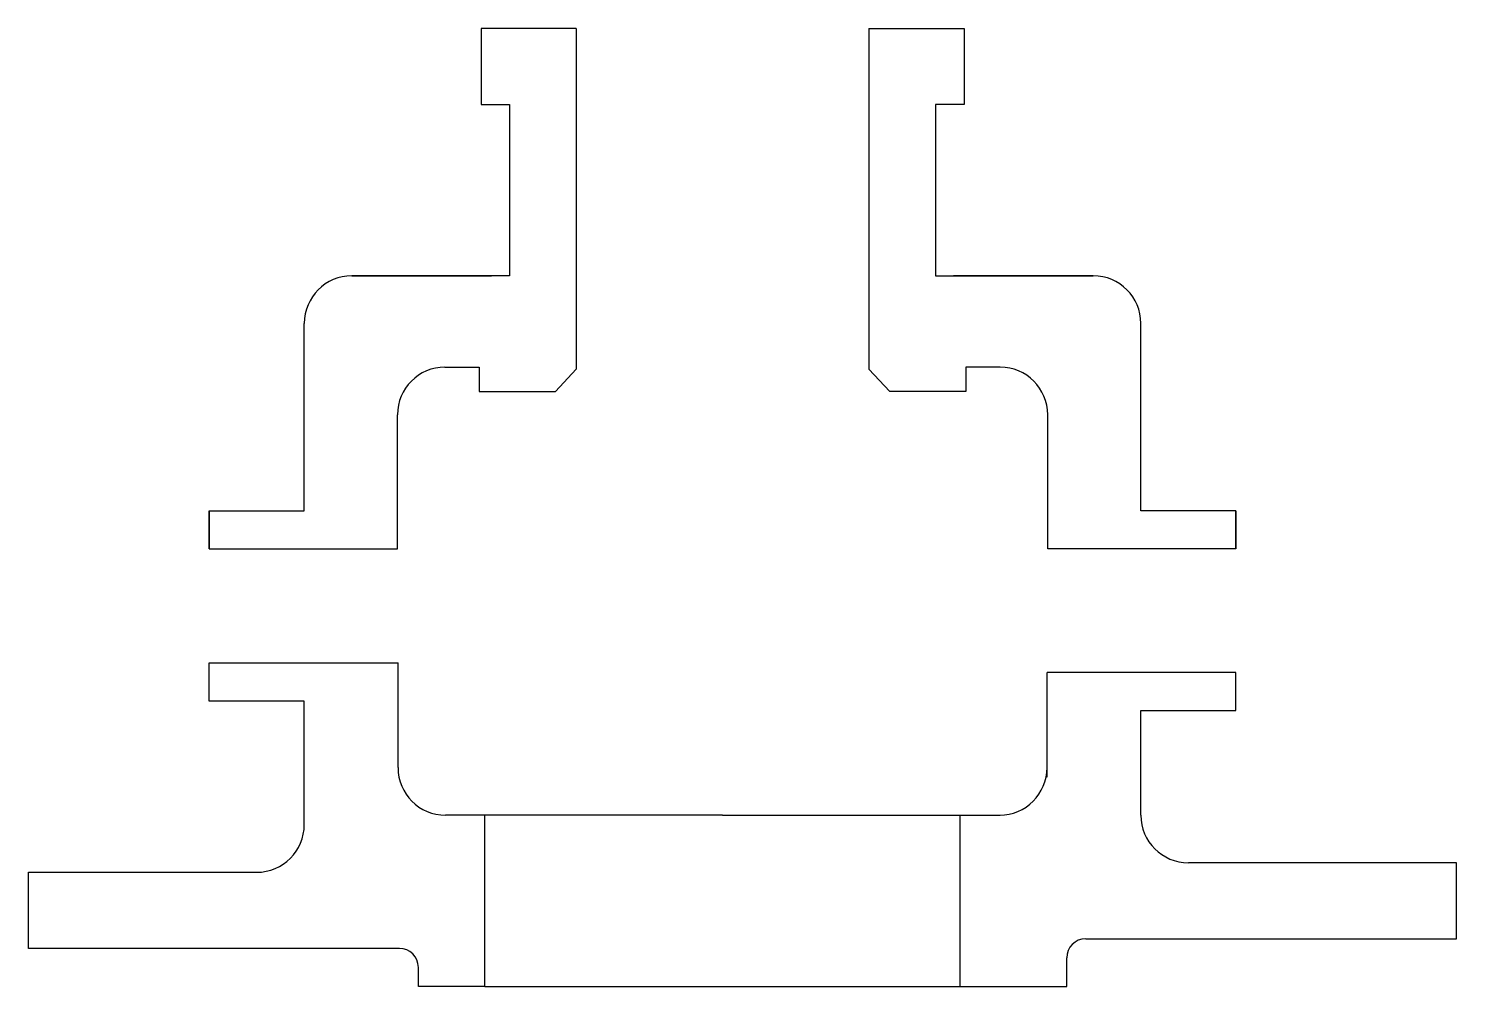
# Model space of a CAD drawing. Header units: millimetres. Extents: x 11.9 to 26.9, y 3.7 to 13.8.
import ezdxf

# ---------------------------------------------------------------- set-up
doc = ezdxf.new("R2010")
doc.units = ezdxf.units.MM
doc.layers.add('Contur', color=4, linetype='Continuous')

msp = doc.modelspace()

# ---------------------------------------------------------------- linework, layer by layer
at = {"layer": 'Contur'}
for p, q in [((17.614, 13.788), (16.614, 13.788)), ((16.614, 13.788), (16.614, 12.988)), ((17.614, 13.788), (17.614, 10.208)), ((20.694, 13.788), (21.694, 13.788)), ((20.694, 13.788), (20.694, 10.208)), ((21.694, 13.788), (21.694, 12.988)), ((16.614, 12.988), (16.912, 12.988)), ((16.912, 12.988), (16.912, 11.188)), ((21.694, 12.988), (21.395, 12.988)), ((21.395, 12.988), (21.395, 11.188)), ((15.254, 11.188), (16.724, 11.188)), ((16.912, 11.188), (15.254, 11.188)), ((21.395, 11.188), (23.054, 11.188)), ((23.054, 11.188), (21.584, 11.188)), ((14.754, 8.718), (14.754, 10.688)), ((23.554, 8.718), (23.554, 10.688)), ((16.234, 10.228), (16.595, 10.228)), ((16.595, 10.228), (16.595, 9.972)), ((22.074, 10.228), (21.712, 10.228)), ((21.712, 10.228), (21.712, 9.972)), ((17.395, 9.972), (17.614, 10.208)), ((20.912, 9.972), (20.694, 10.208)), ((16.595, 9.972), (17.395, 9.972)), ((21.712, 9.972), (20.912, 9.972)), ((15.734, 8.318), (15.734, 9.728)), ((15.734, 8.618), (15.734, 9.728)), ((22.574, 8.618), (22.574, 9.728)), ((22.574, 8.318), (22.574, 9.728)), ((13.754, 8.318), (13.754, 8.718)), ((13.754, 8.718), (14.754, 8.718)), ((13.754, 8.718), (13.754, 8.318)), ((24.554, 8.718), (23.554, 8.718)), ((24.554, 8.318), (24.554, 8.718)), ((24.554, 8.718), (24.554, 8.318)), ((13.754, 8.318), (15.734, 8.318)), ((24.554, 8.318), (22.574, 8.318)), ((13.754, 6.718), (13.754, 7.118)), ((13.754, 7.118), (15.74, 7.118)), ((15.74, 6.018), (15.74, 7.118)), ((22.567, 5.918), (22.567, 7.018)), ((24.554, 7.018), (22.567, 7.018)), ((24.554, 6.618), (24.554, 7.018)), ((14.754, 6.718), (13.754, 6.718)), ((14.754, 5.418), (14.754, 6.718)), ((14.754, 5.418), (14.754, 6.718)), ((23.554, 5.518), (23.554, 6.618)), ((23.554, 6.618), (24.554, 6.618)), ((23.554, 5.518), (23.554, 6.618)), ((19.154, 5.518), (16.24, 5.518)), ((16.654, 3.718), (16.654, 5.518)), ((19.154, 5.518), (22.074, 5.518)), ((21.654, 3.718), (21.654, 5.518)), ((24.474, 5.018), (24.054, 5.018)), ((24.974, 5.018), (24.474, 5.018)), ((26.874, 5.018), (24.974, 5.018)), ((26.874, 4.218), (26.874, 5.018)), ((11.854, 4.118), (11.854, 4.918)), ((11.854, 4.918), (13.754, 4.918)), ((13.754, 4.918), (14.254, 4.918)), ((22.974, 4.218), (26.874, 4.218)), ((15.754, 4.118), (11.854, 4.118)), ((15.954, 3.718), (15.954, 3.918)), ((22.774, 3.718), (22.774, 4.018)), ((16.654, 3.718), (15.954, 3.718)), ((16.654, 3.718), (15.954, 3.718)), ((16.654, 3.718), (19.154, 3.718))]:
    msp.add_line(p, q, dxfattribs=at)
msp.add_lwpolyline([(19.154, 3.718), (22.774, 3.718), (22.774, 3.718)], dxfattribs=at)
for centre, radius, start, end in [((15.254, 10.688), 0.5, 90, 180), ((23.054, 10.688), 0.5, 360, 90), ((16.234, 9.728), 0.5, 90, 180), ((22.074, 9.728), 0.5, 360, 90), ((16.24, 6.018), 0.5, 180, 270), ((22.067, 6.018), 0.5, 270, 0), ((14.254, 5.418), 0.5, 270, 0), ((24.054, 5.518), 0.5, 180, 270), ((22.974, 4.018), 0.2, 90, 180), ((15.754, 3.918), 0.2, 0, 90)]:
    msp.add_arc(centre, radius, start, end, dxfattribs=at)

doc.saveas('drawing.dxf')
